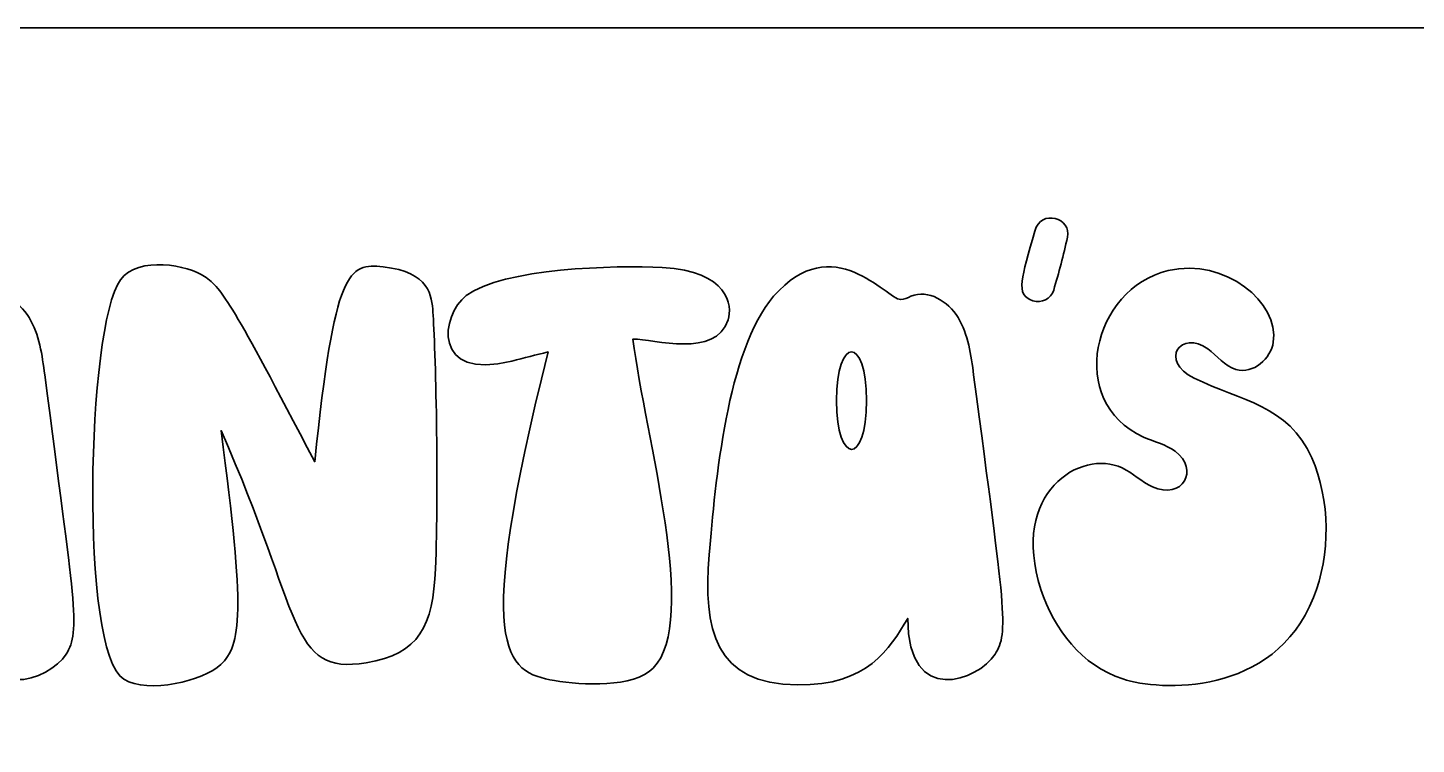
# Model space of a CAD drawing. Header units: inches. Extents: x 22.83 to 27.83, y -13.42 to -8.14.
# Drawn here: x 23.713 to 25.334, y -8.975 to -8.139 of the extents above; entities that cross this region are included whole.
import ezdxf

# ---------------------------------------------------------------- set-up
doc = ezdxf.new("R2010")
doc.units = ezdxf.units.IN
doc.header["$MEASUREMENT"] = 0
doc.layers.add('_U+0421_U+043B_U+043E_U+0439 1', color=7, linetype='Continuous')

# ---------------------------------------------------------------- blocks, each defined once
blk = doc.blocks.new('block 13')
at = {"layer": '_U+0421_U+043B_U+043E_U+0439 1', "color": 7, "lineweight": 35, "true_color": 0xffffff}
for points, knots in [([(24.8176, -8.5441), (24.8147, -8.5208), (24.8112, -8.4967), (24.7994, -8.4772), (24.7876, -8.4576), (24.7646, -8.4441), (24.7444, -8.4522), (24.7404, -8.4538), (24.7365, -8.4562), (24.7324, -8.4561), (24.7158, -8.4555), (24.6535, -8.3727), (24.584, -8.4523), (24.5293, -8.5154), (24.516, -8.6699), (24.5087, -8.7541), (24.5015, -8.8409), (24.515, -8.9052), (24.6121, -8.9061), (24.6939, -8.9067), (24.719, -8.8644), (24.7407, -8.8284), (24.7407, -8.9326), (24.8229, -8.9009), (24.8426, -8.8702), (24.8592, -8.8442), (24.854, -8.8204), (24.8176, -8.5441)], [0, 0, 0, 0, 1, 1, 1, 2, 2, 2, 3, 3, 3, 4, 4, 4, 5, 5, 5, 6, 6, 6, 7, 7, 7, 8, 8, 8, 9, 9, 9, 9]), ([(24.6575, -8.5741), (24.6575, -8.4986), (24.6924, -8.4977), (24.6924, -8.5741), (24.6924, -8.6504), (24.6575, -8.6497), (24.6575, -8.5741)], [0, 0, 0, 0, 1, 1, 1, 2, 2, 2, 2])]:
    blk.add_open_spline(points, degree=3, knots=knots, dxfattribs=at)
blk = doc.blocks.new('block 14')
at = {"layer": '_U+0421_U+043B_U+043E_U+0439 1', "color": 7, "lineweight": 35, "true_color": 0xffffff}
for points, knots in [([(23.7328, -8.5441), (23.7297, -8.5208), (23.7264, -8.4967), (23.7144, -8.4772), (23.7026, -8.4576), (23.6796, -8.4441), (23.6594, -8.4522), (23.6489, -8.4566), (23.6467, -8.4587), (23.636, -8.4509), (23.6164, -8.4367), (23.5594, -8.3836), (23.499, -8.4523), (23.444, -8.5156), (23.4311, -8.6706), (23.4239, -8.7541), (23.4203, -8.7955), (23.4183, -8.8423), (23.4438, -8.8733), (23.4807, -8.919), (23.5782, -8.9155), (23.6221, -8.8742), (23.6357, -8.8615), (23.6458, -8.8448), (23.6558, -8.8284), (23.6558, -8.9333), (23.7385, -8.9002), (23.7576, -8.8702), (23.7753, -8.8426), (23.7671, -8.8105), (23.7328, -8.5441)], [0, 0, 0, 0, 1, 1, 1, 2, 2, 2, 3, 3, 3, 4, 4, 4, 5, 5, 5, 6, 6, 6, 7, 7, 7, 8, 8, 8, 9, 9, 9, 10, 10, 10, 10]), ([(23.5726, -8.5741), (23.5726, -8.4979), (23.6075, -8.4984), (23.6075, -8.5741), (23.6075, -8.6497), (23.5726, -8.6505), (23.5726, -8.5741)], [0, 0, 0, 0, 1, 1, 1, 2, 2, 2, 2])]:
    blk.add_open_spline(points, degree=3, knots=knots, dxfattribs=at)

msp = doc.modelspace()

# ---------------------------------------------------------------- linework, layer by layer
at = {"layer": '_U+0421_U+043B_U+043E_U+0439 1', "color": 240, "lineweight": 35, "true_color": 0xed1c24}
msp.add_open_spline([(27.5906, -8.1387), (27.5906, -8.1387), (23.0761, -8.1387), (23.0761, -8.1387), (22.942, -8.1387), (22.8333, -8.2449), (22.8333, -8.3758), (22.8333, -8.3758), (22.8333, -13.1798), (22.8333, -13.1798), (22.8333, -13.3107), (22.942, -13.4168), (23.0761, -13.4168), (23.0761, -13.4168), (27.5906, -13.4168), (27.5906, -13.4168), (27.7247, -13.4168), (27.8333, -13.3107), (27.8333, -13.1798), (27.8333, -13.1798), (27.8333, -8.3758), (27.8333, -8.3758), (27.8333, -8.2449), (27.7247, -8.1387), (27.5906, -8.1387)], degree=3, knots=[0, 0, 0, 0, 1, 1, 1, 2, 2, 2, 3, 3, 3, 4, 4, 4, 5, 5, 5, 6, 6, 6, 7, 7, 7, 8, 8, 8, 8], dxfattribs=at)
at = {"layer": '_U+0421_U+043B_U+043E_U+0439 1', "color": 7, "lineweight": 35, "true_color": 0xffffff}
for points, knots in [([(24.8889, -8.3763), (24.874, -8.4304), (24.8654, -8.4506), (24.8867, -8.4574), (24.8969, -8.4605), (24.9079, -8.4556), (24.9111, -8.4451), (24.9171, -8.4247), (24.9225, -8.4041), (24.9272, -8.3834), (24.9325, -8.3611), (24.8962, -8.3495), (24.8889, -8.3763)], [0, 0, 0, 0, 1, 1, 1, 2, 2, 2, 3, 3, 3, 4, 4, 4, 4]), ([(24.1861, -8.4709), (24.1847, -8.452), (24.1828, -8.4238), (24.1279, -8.4179), (24.0877, -8.4136), (24.0712, -8.4196), (24.0481, -8.6455), (23.951, -8.4602), (23.9411, -8.4445), (23.9192, -8.429), (23.9011, -8.4162), (23.8419, -8.4044), (23.8212, -8.4329), (23.7815, -8.4876), (23.7732, -8.8679), (23.825, -8.8994), (23.8539, -8.917), (23.9183, -8.9012), (23.9383, -8.8823), (23.9622, -8.8592), (23.9672, -8.8229), (23.9386, -8.609), (24.0344, -8.8251), (24.0172, -8.8952), (24.1081, -8.8801), (24.1707, -8.8701), (24.1862, -8.8369), (24.189, -8.7705), (24.1933, -8.6758), (24.189, -8.5088), (24.1861, -8.4709)], [0, 0, 0, 0, 1, 1, 1, 2, 2, 2, 3, 3, 3, 4, 4, 4, 5, 5, 5, 6, 6, 6, 7, 7, 7, 8, 8, 8, 9, 9, 9, 10, 10, 10, 10]), ([(24.454, -8.4187), (24.4001, -8.4156), (24.2671, -8.4194), (24.2251, -8.4515), (24.1953, -8.4742), (24.1843, -8.5516), (24.2783, -8.5279), (24.2925, -8.5242), (24.3065, -8.5206), (24.3206, -8.5172), (24.2333, -8.8659), (24.2697, -8.8913), (24.3282, -8.9009), (24.3599, -8.9063), (24.4206, -8.9099), (24.4433, -8.8863), (24.4972, -8.8315), (24.4344, -8.6174), (24.4197, -8.5022), (24.4444, -8.502), (24.5162, -8.5252), (24.5308, -8.4797), (24.536, -8.4634), (24.5314, -8.4227), (24.454, -8.4187)], [0, 0, 0, 0, 1, 1, 1, 2, 2, 2, 3, 3, 3, 4, 4, 4, 5, 5, 5, 6, 6, 6, 7, 7, 7, 8, 8, 8, 8]), ([(25.2125, -8.6408), (25.1851, -8.5791), (25.1296, -8.5744), (25.0753, -8.548), (25.0329, -8.5273), (25.0603, -8.4909), (25.0911, -8.5136), (25.1021, -8.5216), (25.1108, -8.5338), (25.124, -8.5377), (25.1442, -8.5436), (25.1649, -8.5248), (25.1676, -8.5058), (25.1749, -8.4602), (25.1118, -8.4066), (25.0447, -8.4223), (24.9564, -8.443), (24.925, -8.5758), (25.016, -8.6166), (25.0282, -8.622), (25.0418, -8.6251), (25.0528, -8.633), (25.0817, -8.6545), (25.0618, -8.6906), (25.0264, -8.6747), (25.0137, -8.6688), (25.0036, -8.6586), (24.991, -8.6527), (24.9428, -8.6299), (24.8593, -8.6817), (24.8962, -8.7945), (24.9117, -8.8416), (24.9435, -8.8833), (24.9919, -8.8991), (25.0343, -8.9131), (25.1679, -8.9205), (25.2146, -8.804), (25.2344, -8.7544), (25.2343, -8.6898), (25.2125, -8.6408)], [0, 0, 0, 0, 1, 1, 1, 2, 2, 2, 3, 3, 3, 4, 4, 4, 5, 5, 5, 6, 6, 6, 7, 7, 7, 8, 8, 8, 9, 9, 9, 10, 10, 10, 11, 11, 11, 12, 12, 12, 13, 13, 13, 13])]:
    msp.add_open_spline(points, degree=3, knots=knots, dxfattribs=at)

# ---------------------------------------------------------------- block references
at = {"layer": '_U+0421_U+043B_U+043E_U+0439 1'}
for name in ['block 14', 'block 13']:
    msp.add_blockref(name, (0, 0), dxfattribs=at)

doc.saveas('drawing.dxf')
